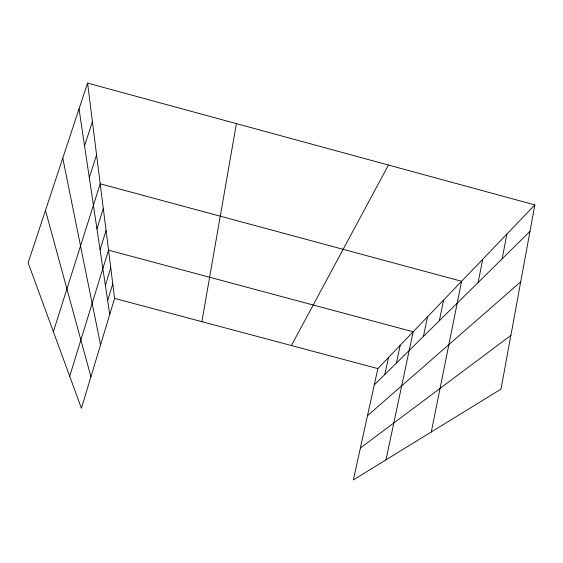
<?xml version="1.0" encoding="UTF-8"?>
<svg xmlns="http://www.w3.org/2000/svg" width="563" height="563" viewBox="0 0 563 563"><rect width="100%" height="100%" fill="white"/><g stroke="black" fill="none" stroke-linecap="round" stroke-linejoin="round"><path stroke-width="0.84" d="M201.885 321.67L236.39 123.621M534.85 204.911L501.014 389.096L353.353 479.908L377.864 368.596L534.85 204.911L87.575 83.092L28.15 262.837L81.424 408.274L114.585 298.39L87.575 83.092M502.147 258.825L506.862 234.095M478.135 282.499L482.688 259.297M431.293 431.976L461.611 281.275L100.214 183.805L53.372 331.706M439.33 320.762L443.574 300.079M423.432 336.442L427.535 316.807M385.986 459.837L413.165 331.79L108.532 250.162L69.699 376.267M396.394 363.093L400.23 345.281M384.81 374.522L388.512 357.491M107.66 300.642L112.762 283.851M105.387 285.406L110.756 267.847M100.073 249.81L106.069 230.506M96.949 228.852L103.311 208.535M89.292 177.591L96.583 154.867M84.549 145.817L92.409 121.643M291.402 345.541L388.463 165.043M374.275 384.902L529.987 231.379M367.491 415.698L520.719 281.831M360.383 447.993L510.873 335.428M114.585 298.39L377.864 368.596M45.476 210.435L90.932 376.76M62.767 158.126L100.559 344.88M79.038 108.905L109.729 314.485"/></g></svg>
